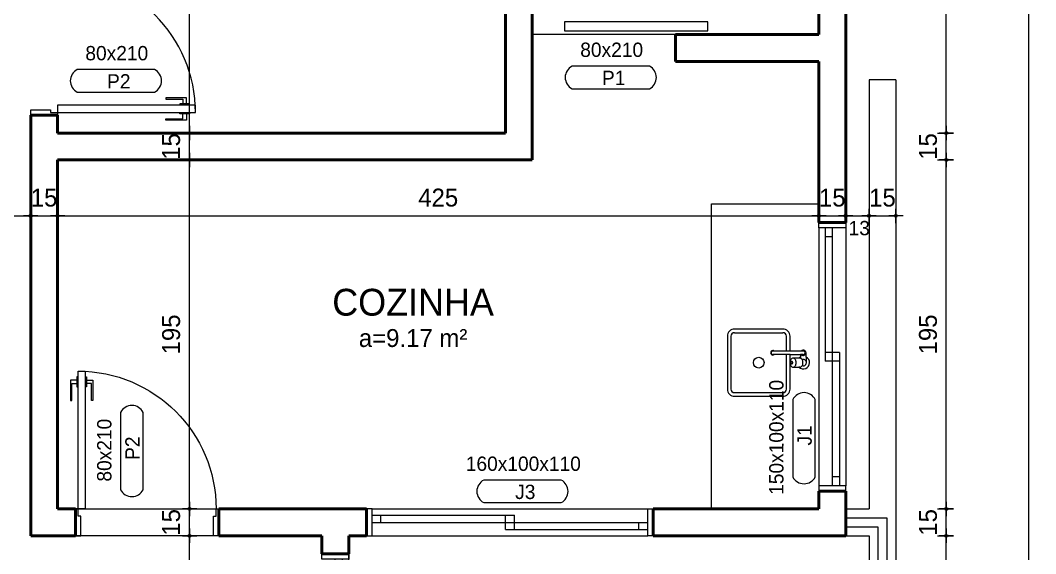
# Model space of a CAD drawing. Header units: millimetres. Extents: x 13204 to 24802, y 21209 to 40694.
# Drawn here: x 19662 to 20229, y 36651 to 36949 of the extents above; entities that cross this region are included whole.
import ezdxf
from ezdxf.enums import TextEntityAlignment as Align

# ---------------------------------------------------------------- set-up
doc = ezdxf.new("R2010")
doc.units = ezdxf.units.MM
for name, color, linetype, lineweight in [('COTAS', 30, 'Continuous', 5), ('ESPECARQ', 2, 'Continuous', 20), ('ESQUADRIA', 2, 'Continuous', 20), ('Esquadrias', 2, 'Continuous', 20), ('Louças', 150, 'Continuous', 15), ('Moveis', 6, 'Continuous', 13), ('PAREDE', 1, 'Continuous', 40), ('Paredes', 1, 'Continuous', 40), ('PISO', 5, 'Continuous', 5), ('TEXTO', 4, 'Continuous', 5)]:
    doc.layers.add(name, color=color, linetype=linetype, lineweight=lineweight)
doc.styles.add('LANA', font='stylu.ttf')
doc.styles.add('REGUA60', font='cityb___.ttf', dxfattribs={"width": 1.4})
doc.dimstyles.new('COTA 50', dxfattribs={"dimscale": 0, "dimtxt": 10, "dimasz": 0.5, "dimexe": 1.25, "dimexo": 5, "dimgap": 5, "dimtad": 1, "dimdec": 0, "dimtxsty": 'LANA', "dimblk": 'cota', "dimcen": 2.5, "dimse2": 1, "dimclrd": 256, "dimclre": 256, "dimclrt": 256, "dimaunit": 1, "dimadec": 0, "dimazin": 0, "dimtfac": 1, "dimtdec": 0, "dimtmove": 0, "dimatfit": 3, "dimldrblk": 'DOTSMALL', "dimfxl": 5, "dimfxlon": 1, "dimtzin": 9, "dimlwd": -1, "dimlwe": -1, "dimarcsym": 0})

# ---------------------------------------------------------------- blocks, each defined once
blk = doc.blocks.new('Pia-s-t')
at = {"layer": 'Louças'}
for p, q in [((145, 147.5), (145, -45)), ((435, 167.5), (165, 167.5)), ((455, -147.5), (455, 147.5)), ((50.9, 17.5), (57.9, 17.5)), ((70.5, 25), (75.4, 25)), ((35.9, -31.6), (35.9, -11.5)), ((50.9, -17.5), (57.9, -17.5)), ((50.9, -45), (65.9, -45)), ((65.9, -31.6), (65.9, -24.1)), ((70.5, -25), (75.4, -25)), ((125, -45), (220.9, -45)), ((50.9, -65), (62.1, -65)), ((125, -65), (220.9, -65)), ((145, -65), (145, -147.5)), ((435, -167.5), (165, -167.5))]:
    blk.add_line(p, q, dxfattribs=at)
for points in [[(475, 147.5, 0.414214), (435, 187.5), (165, 187.5, 0.414214), (125, 147.5), (125, 7.4, 0.017977), (124.4, 9.9, 0.082828), (120.6, 17.7, 0.106756), (114.5, 23.3, 0.133256), (108.1, 25), (75.4, 25, 1.181649), (35.9, -31.6), (35.9, -55, 0.6885), (62.1, -65), (125, -65), (125, -147.5, 0.414214), (165, -187.5), (435, -187.5, 0.414214), (475, -147.5)], [(115.6, 7.5, 0.133256), (113.7, 7, 0.106756), (111.9, 5.3, 0.082828), (110.7, 3, 0.071352), (110.3, 0, 0.071352), (110.7, -3, 0.082828), (111.9, -5.3, 0.106756), (113.7, -7, 0.133256), (115.6, -7.5, 0.133256), (117.5, -7, 0.106756), (119.4, -5.3, 0.082828), (120.5, -3, 0.071352), (120.9, 0, 0.071352), (120.5, 3, 0.082828), (119.4, 5.3, 0.106756), (117.5, 7, 0.133256)], [(125, -45), (65.9, -45), (65.9, -31.6, 0.083262), (75.4, -25), (108.1, -25, 0.133256), (114.5, -23.3, 0.106756), (120.6, -17.7, 0.082828), (124.4, -9.9, 0.017977), (125, -7.4)]]:
    blk.add_lwpolyline(points, format="xyb", close=True, dxfattribs=at)
blk.add_lwpolyline([(70.5, 25, 0.133256), (64.1, 23.3, 0.106756), (58, 17.7, 0.082828), (54.3, 9.9, 0.071352), (52.8, 0, 0.071352), (54.3, -9.9, 0.082828), (58, -17.7, 0.106756), (64.1, -23.3, 0.133256), (70.5, -25, 0.133256)], format="xyb", dxfattribs=at)
blk.add_circle((300, 0), 30, dxfattribs=at)
for centre, radius, start, end in [((165, 147.5), 20, 90, 180), ((435, 147.5), 20, 0, 90), ((50.9, 0), 17.5, 90, 204.62), ((125.7, 0), 35.2, 163.6751, 180), ((125.7, 0), 35.2, 180, 196.3249), ((117, 2.5), 26.2, 144.7356, 163.6751), ((111.6, 6.4), 19.5, 120.3612, 144.7356), ((108.1, 12.3), 12.7, 90, 120.3612), ((90.6, 0), 35.2, 360, 12.2054), ((90.6, 0), 35.2, 347.7946, 0), ((25.9, -11.5), 10, 0, 24.62), ((50.9, 0), 17.5, 211.0027, 270), ((50.9, -55), 15, 41.8103, 180), ((50.9, -55), 10, 90.0002, 270.0002), ((117, -2.5), 26.2, 196.3249, 215.2644), ((111.6, -6.4), 19.5, 215.2644, 239.6388), ((108.1, -12.3), 12.7, 239.6388, 270), ((220.9, -55), 12.5, 233.1301, 126.8699), ((220.9, -55), 10, 270.0001, 90.0001), ((165, -147.5), 20, 180, 270), ((435, -147.5), 20, 270, 0)]:
    blk.add_arc(centre, radius, start, end, dxfattribs=at)
blk = doc.blocks.new('*U33', base_point=(57769.85, 6796.77))
at = {"layer": 'Esquadrias'}
for p, q in [((57572.85, 6796.77), (57569.85, 6796.77)), ((57572.85, 6781.77), (57572.85, 6796.77)), ((57766.85, 6796.77), (57769.85, 6796.77)), ((57766.85, 6781.77), (57766.85, 6796.77)), ((57766.85, 6793.27), (57667.35, 6793.27)), ((57667.35, 6785.27), (57667.35, 6793.27)), ((57672.35, 6785.27), (57672.35, 6793.27)), ((57761.85, 6789.27), (57761.85, 6793.27)), ((57766.85, 6789.27), (57572.85, 6789.27)), ((57672.35, 6785.27), (57572.85, 6785.27)), ((57577.85, 6785.27), (57577.85, 6789.27)), ((57569.85, 6781.77), (57572.85, 6781.77)), ((57769.85, 6781.77), (57766.85, 6781.77))]:
    blk.add_line(p, q, dxfattribs=at)
at = {"layer": 'Esquadrias', "color": 0}
for p, q in [((57569.85, 6781.77), (57569.85, 6781.77)), ((57769.85, 6781.77), (57569.85, 6781.77)), ((57769.85, 6781.77), (57769.85, 6781.77))]:
    blk.add_line(p, q, dxfattribs=at)
blk = doc.blocks.new('*U16', base_point=(47499.74, 3604))
at = {"layer": 'Esquadrias'}
for p, q in [((47342.74, 3604), (47339.74, 3604)), ((47342.74, 3589), (47342.74, 3604)), ((47496.74, 3600.5), (47417.24, 3600.5)), ((47417.24, 3592.5), (47417.24, 3600.5)), ((47422.24, 3592.5), (47422.24, 3600.5)), ((47491.74, 3596.5), (47491.74, 3600.5)), ((47496.74, 3604), (47499.74, 3604)), ((47496.74, 3589), (47496.74, 3604)), ((47496.74, 3596.5), (47342.74, 3596.5)), ((47347.74, 3592.5), (47347.74, 3596.5)), ((47339.74, 3589), (47342.74, 3589)), ((47422.24, 3592.5), (47342.74, 3592.5)), ((47499.74, 3589), (47496.74, 3589))]:
    blk.add_line(p, q, dxfattribs=at)
at = {"layer": 'Esquadrias', "color": 0}
for p, q in [((47496.74, 3604), (47342.74, 3604)), ((47496.74, 3589), (47342.74, 3589))]:
    blk.add_line(p, q, dxfattribs=at)
blk = doc.blocks.new('*U25', base_point=(58689.28, 7054.52))
at = {"layer": 'Esquadrias'}
for p, q in [((58542.28, 7054.52), (58539.28, 7054.52)), ((58542.28, 7039.52), (58542.28, 7054.52)), ((58686.28, 7054.52), (58689.28, 7054.52)), ((58686.28, 7039.52), (58686.28, 7054.52)), ((58686.28, 7047.02), (58542.28, 7047.02)), ((58547.28, 7043.02), (58547.28, 7047.02)), ((58686.28, 7051.02), (58611.78, 7051.02)), ((58611.78, 7043.02), (58611.78, 7051.02)), ((58616.78, 7043.02), (58616.78, 7051.02)), ((58681.28, 7047.02), (58681.28, 7051.02)), ((58616.78, 7043.02), (58542.28, 7043.02)), ((58539.28, 7039.52), (58542.28, 7039.52)), ((58689.28, 7039.52), (58686.28, 7039.52))]:
    blk.add_line(p, q, dxfattribs=at)
at = {"layer": 'Esquadrias', "color": 0}
for p, q in [((58686.28, 7054.52), (58542.28, 7054.52)), ((58686.28, 7039.52), (58542.28, 7039.52))]:
    blk.add_line(p, q, dxfattribs=at)
blk = doc.blocks.new('*U10', base_point=(47514.74, 3766.54))
at = {"layer": 'Esquadrias'}
for p, q in [((47513.24, 3843.54), (47509.24, 3843.54)), ((47509.24, 3843.54), (47509.24, 3766.54)), ((47513.24, 3766.54), (47513.24, 3843.54)), ((47508.49, 3838.54), (47504.99, 3838.54)), ((47504.99, 3838.54), (47504.99, 3827.04)), ((47509.24, 3840.29), (47508.49, 3840.29)), ((47508.49, 3840.29), (47508.49, 3834.79)), ((47513.24, 3840.29), (47513.99, 3840.29)), ((47513.99, 3840.29), (47513.99, 3834.79)), ((47513.99, 3838.54), (47517.49, 3838.54)), ((47517.49, 3838.54), (47517.49, 3827.04)), ((47505.74, 3827.04), (47505.74, 3836.54)), ((47505.74, 3836.54), (47508.49, 3836.54)), ((47508.49, 3834.79), (47509.24, 3834.79)), ((47513.99, 3834.79), (47513.24, 3834.79)), ((47516.74, 3836.54), (47513.99, 3836.54)), ((47516.74, 3827.04), (47516.74, 3836.54)), ((47504.99, 3827.04), (47505.74, 3827.04)), ((47517.49, 3827.04), (47516.74, 3827.04)), ((47436.24, 3766.54), (47434.74, 3766.54)), ((47436.24, 3762.54), (47436.24, 3766.54)), ((47509.24, 3766.54), (47513.24, 3766.54)), ((47513.24, 3766.54), (47514.74, 3766.54)), ((47513.24, 3762.54), (47513.24, 3766.54)), ((47437.74, 3762.54), (47436.24, 3762.54)), ((47437.74, 3751.54), (47437.74, 3762.54)), ((47511.74, 3751.54), (47511.74, 3762.54)), ((47511.74, 3762.54), (47513.24, 3762.54)), ((47434.74, 3751.54), (47437.74, 3751.54)), ((47514.74, 3751.54), (47511.74, 3751.54))]:
    blk.add_line(p, q, dxfattribs=at)
at = {"layer": 'Esquadrias', "color": 0}
blk.add_arc((47513.24, 3766.54), 77, 90, 180, dxfattribs=at)
blk = doc.blocks.new('*U8', base_point=(47684.74, 3776.54))
at = {"layer": 'Esquadrias'}
for p, q in [((47679.24, 3850.29), (47678.49, 3850.29)), ((47678.49, 3850.29), (47678.49, 3844.79)), ((47683.24, 3853.54), (47679.24, 3853.54)), ((47679.24, 3853.54), (47679.24, 3776.54)), ((47683.24, 3776.54), (47683.24, 3853.54)), ((47683.24, 3850.29), (47683.99, 3850.29)), ((47683.99, 3850.29), (47683.99, 3844.79)), ((47678.49, 3848.54), (47674.99, 3848.54)), ((47674.99, 3848.54), (47674.99, 3837.04)), ((47675.74, 3837.04), (47675.74, 3846.54)), ((47675.74, 3846.54), (47678.49, 3846.54)), ((47678.49, 3844.79), (47679.24, 3844.79)), ((47683.99, 3844.79), (47683.24, 3844.79)), ((47683.99, 3848.54), (47687.49, 3848.54)), ((47686.74, 3846.54), (47683.99, 3846.54)), ((47686.74, 3837.04), (47686.74, 3846.54)), ((47687.49, 3848.54), (47687.49, 3837.04)), ((47674.99, 3837.04), (47675.74, 3837.04)), ((47687.49, 3837.04), (47686.74, 3837.04)), ((47606.24, 3776.54), (47604.74, 3776.54)), ((47606.24, 3772.54), (47606.24, 3776.54)), ((47679.24, 3776.54), (47683.24, 3776.54)), ((47683.24, 3776.54), (47684.74, 3776.54)), ((47683.24, 3772.54), (47683.24, 3776.54)), ((47607.74, 3772.54), (47606.24, 3772.54)), ((47607.74, 3761.54), (47607.74, 3772.54)), ((47681.74, 3761.54), (47681.74, 3772.54)), ((47681.74, 3772.54), (47683.24, 3772.54)), ((47604.74, 3761.54), (47607.74, 3761.54)), ((47684.74, 3761.54), (47681.74, 3761.54))]:
    blk.add_line(p, q, dxfattribs=at)
at = {"layer": 'Esquadrias', "color": 0}
blk.add_arc((47683.24, 3776.54), 77, 90, 180, dxfattribs=at)
blk = doc.blocks.new('*U38', base_point=(58407.84, 6883.17))
blk = doc.blocks.new('INDESQ2')
at = {"color": 0, "linetype": 'ByBlock'}
for p, q in [((4.32, 2.96), (-4.32, 2.96)), ((-4.32, 0.44), (4.32, 0.44))]:
    blk.add_line(p, q, dxfattribs=at)
at = {"color": 0}
for centre, start, end in [((-3.67, 1.7), 117.3654, 242.6346), ((3.67, 1.7), 297.3654, 62.6346)]:
    blk.add_arc(centre, 1.42, start, end, dxfattribs=at)
at = {"style": 'REGUA60', "width": 1.4, "flags": 9}
blk.add_attdef('LOCAL', text='', height=1.5, dxfattribs=at).set_placement((-0.08, -4.35), align=Align.CENTER)
at = {"layer": 'ESPECARQ', "color": 0, "style": 'REGUA60'}
for tag, width, p in [('COD', 1.1, (-0.08, 0.95)), ('DIM', 1.4, (-0.08, -2.17))]:
    blk.add_attdef(tag, text='', height=1.5, dxfattribs=dict(at, width=width)).set_placement(p, align=Align.CENTER)
blk = doc.blocks.new('cota')
at = {"layer": 'COTAS'}
blk.add_hatch(color=256, dxfattribs=at).paths.add_polyline_path([(-1.6, 0, 1), (1.6, 0, 1)])
for points in [[(-1.6, 0), (-8, 0)], [(0, 1.6), (0, 8)], [(8, 0), (1.6, 0)], [(0, -8), (0, -1.6)]]:
    blk.add_lwpolyline(points, dxfattribs=at)
blk.add_circle((0, 0), 1.6, dxfattribs=at)
blk = doc.blocks.new('*D574')
at = {"layer": 'COTAS', "transparency": 16777216}
for p, q in [((19547.72, 36834.55), (19547.72, 36840.8)), ((19548.22, 36839.55), (19667.22, 36839.55))]:
    blk.add_line(p, q, dxfattribs=at)
at = {"layer": 'Defpoints', "color": 0, "transparency": 16777216}
for p in [(19667.72, 36839.55), (19667.72, 36135.87), (19547.72, 36085.87)]:
    blk.add_point(p, dxfattribs=at)
at = {"layer": 'COTAS', "transparency": 16777216, "xscale": 0.5, "yscale": 0.5, "zscale": 0.5, "rotation": 180}
blk.add_blockref('cota', (19547.72, 36839.55), dxfattribs=at)
at = {"layer": 'COTAS', "transparency": 16777216, "xscale": 0.5, "yscale": 0.5, "zscale": 0.5}
blk.add_blockref('cota', (19667.72, 36839.55), dxfattribs=at)
at = {"layer": 'COTAS', "transparency": 16777216, "insert": (19607.72, 36849.73), "char_height": 10, "attachment_point": 5, "style": 'LANA'}
blk.add_mtext('120', dxfattribs=at)
blk = doc.blocks.new('_DotSmall')
at = {"layer": 'PAREDE', "color": 0, "const_width": 0.5}
blk.add_lwpolyline([(-0.0625, 0, 1), (0.0625, 0, 1)], format="xyb", close=True, dxfattribs=at)
blk = doc.blocks.new('*D421')
at = {"layer": 'COTAS', "transparency": 16777216}
for p, q in [((19667.72, 36834.55), (19667.72, 36840.8)), ((19668.22, 36839.55), (19682.22, 36839.55))]:
    blk.add_line(p, q, dxfattribs=at)
at = {"layer": 'Defpoints', "color": 0, "transparency": 16777216}
for p in [(19682.72, 36839.55), (19667.72, 36135.87), (19682.72, 36120.87)]:
    blk.add_point(p, dxfattribs=at)
at = {"layer": 'COTAS', "transparency": 16777216, "xscale": 0.5, "yscale": 0.5, "zscale": 0.5, "rotation": 180}
blk.add_blockref('cota', (19667.72, 36839.55), dxfattribs=at)
at = {"layer": 'COTAS', "transparency": 16777216, "xscale": 0.5, "yscale": 0.5, "zscale": 0.5}
blk.add_blockref('cota', (19682.72, 36839.55), dxfattribs=at)
at = {"layer": 'COTAS', "transparency": 16777216, "insert": (19675.22, 36849.76), "char_height": 10, "attachment_point": 5, "style": 'LANA'}
blk.add_mtext('15', dxfattribs=at)
blk = doc.blocks.new('*D575')
at = {"layer": 'COTAS', "transparency": 16777216}
for p, q in [((19682.72, 36834.55), (19682.72, 36840.8)), ((19683.22, 36839.55), (20107.22, 36839.55))]:
    blk.add_line(p, q, dxfattribs=at)
at = {"layer": 'Defpoints', "color": 0, "transparency": 16777216}
for p in [(20107.72, 36839.55), (19682.72, 36120.87), (20107.72, 35960.87)]:
    blk.add_point(p, dxfattribs=at)
at = {"layer": 'COTAS', "transparency": 16777216, "xscale": 0.5, "yscale": 0.5, "zscale": 0.5, "rotation": 180}
blk.add_blockref('cota', (19682.72, 36839.55), dxfattribs=at)
at = {"layer": 'COTAS', "transparency": 16777216, "xscale": 0.5, "yscale": 0.5, "zscale": 0.5}
blk.add_blockref('cota', (20107.72, 36839.55), dxfattribs=at)
at = {"layer": 'COTAS', "transparency": 16777216, "insert": (19895.22, 36849.77), "char_height": 10, "attachment_point": 5, "style": 'LANA'}
blk.add_mtext('425', dxfattribs=at)
blk = doc.blocks.new('*D422')
at = {"layer": 'COTAS', "transparency": 16777216}
for p, q in [((20107.72, 36834.55), (20107.72, 36840.8)), ((20108.22, 36839.55), (20122.22, 36839.55))]:
    blk.add_line(p, q, dxfattribs=at)
at = {"layer": 'Defpoints', "color": 0, "transparency": 16777216}
for p in [(20122.72, 36839.55), (20107.72, 35960.87), (20122.72, 35960.87)]:
    blk.add_point(p, dxfattribs=at)
at = {"layer": 'COTAS', "transparency": 16777216, "xscale": 0.5, "yscale": 0.5, "zscale": 0.5, "rotation": 180}
blk.add_blockref('cota', (20107.72, 36839.55), dxfattribs=at)
at = {"layer": 'COTAS', "transparency": 16777216, "xscale": 0.5, "yscale": 0.5, "zscale": 0.5}
blk.add_blockref('cota', (20122.72, 36839.55), dxfattribs=at)
at = {"layer": 'COTAS', "transparency": 16777216, "insert": (20115.22, 36849.76), "char_height": 10, "attachment_point": 5, "style": 'LANA'}
blk.add_mtext('15', dxfattribs=at)
blk = doc.blocks.new('*D576')
at = {"layer": 'COTAS', "transparency": 16777216}
for p, q in [((20135.72, 36844.55), (20135.72, 36838.3)), ((20136.22, 36839.55), (20150.22, 36839.55))]:
    blk.add_line(p, q, dxfattribs=at)
at = {"layer": 'Defpoints', "color": 0, "transparency": 16777216}
for p in [(20135.72, 36915.65), (20150.72, 36915.65), (20150.72, 36839.55)]:
    blk.add_point(p, dxfattribs=at)
at = {"layer": 'COTAS', "transparency": 16777216, "xscale": 0.5, "yscale": 0.5, "zscale": 0.5, "rotation": 180}
blk.add_blockref('cota', (20135.72, 36839.55), dxfattribs=at)
at = {"layer": 'COTAS', "transparency": 16777216, "xscale": 0.5, "yscale": 0.5, "zscale": 0.5}
blk.add_blockref('cota', (20150.72, 36839.55), dxfattribs=at)
at = {"layer": 'COTAS', "transparency": 16777216, "insert": (20143.22, 36849.76), "char_height": 10, "attachment_point": 5, "style": 'LANA'}
blk.add_mtext('15', dxfattribs=at)
blk = doc.blocks.new('*D689')
at = {"layer": 'COTAS', "transparency": 16777216}
for p, q in [((20178.88, 36411.37), (20178.88, 36660.37)), ((20173.88, 36410.87), (20180.13, 36410.87))]:
    blk.add_line(p, q, dxfattribs=at)
at = {"layer": 'Defpoints', "color": 0, "transparency": 16777216}
for p in [(19830.27, 36660.87), (20178.88, 36660.87), (20135.72, 36410.87)]:
    blk.add_point(p, dxfattribs=at)
at = {"layer": 'COTAS', "transparency": 16777216, "xscale": 0.5, "yscale": 0.5, "zscale": 0.5}
for p, rotation in [((20178.88, 36660.87), 90), ((20178.88, 36410.87), 270)]:
    blk.add_blockref('cota', p, dxfattribs=dict(at, rotation=rotation))
at = {"layer": 'COTAS', "transparency": 16777216, "insert": (20168.63, 36535.87), "char_height": 10, "attachment_point": 5, "rotation": 90, "style": 'LANA'}
blk.add_mtext('250', dxfattribs=at)
blk = doc.blocks.new('*D690')
at = {"layer": 'COTAS', "transparency": 16777216}
for p, q in [((20178.88, 36661.37), (20178.88, 36675.37)), ((20173.88, 36660.87), (20180.13, 36660.87))]:
    blk.add_line(p, q, dxfattribs=at)
at = {"layer": 'Defpoints', "color": 0, "transparency": 16777216}
for p in [(19855.27, 36675.87), (20178.88, 36675.87), (19830.27, 36660.87)]:
    blk.add_point(p, dxfattribs=at)
at = {"layer": 'COTAS', "transparency": 16777216, "xscale": 0.5, "yscale": 0.5, "zscale": 0.5}
for p, rotation in [((20178.88, 36675.87), 90), ((20178.88, 36660.87), 270)]:
    blk.add_blockref('cota', p, dxfattribs=dict(at, rotation=rotation))
at = {"layer": 'COTAS', "transparency": 16777216, "insert": (20168.67, 36668.37), "char_height": 10, "attachment_point": 5, "rotation": 90, "style": 'LANA'}
blk.add_mtext('15', dxfattribs=at)
blk = doc.blocks.new('*D691')
at = {"layer": 'COTAS', "transparency": 16777216}
for p, q in [((20178.88, 36676.37), (20178.88, 36870.37)), ((20173.88, 36675.87), (20180.13, 36675.87))]:
    blk.add_line(p, q, dxfattribs=at)
at = {"layer": 'Defpoints', "color": 0, "transparency": 16777216}
for p in [(19947.72, 36870.87), (20178.88, 36870.87), (19855.27, 36675.87)]:
    blk.add_point(p, dxfattribs=at)
at = {"layer": 'COTAS', "transparency": 16777216, "xscale": 0.5, "yscale": 0.5, "zscale": 0.5}
for p, rotation in [((20178.88, 36870.87), 90), ((20178.88, 36675.87), 270)]:
    blk.add_blockref('cota', p, dxfattribs=dict(at, rotation=rotation))
at = {"layer": 'COTAS', "transparency": 16777216, "insert": (20168.67, 36773.37), "char_height": 10, "attachment_point": 5, "rotation": 90, "style": 'LANA'}
blk.add_mtext('195', dxfattribs=at)
blk = doc.blocks.new('*D511')
at = {"layer": 'COTAS', "transparency": 16777216}
for p, q in [((20178.88, 36871.37), (20178.88, 36885.37)), ((20173.88, 36870.87), (20180.13, 36870.87))]:
    blk.add_line(p, q, dxfattribs=at)
at = {"layer": 'Defpoints', "color": 0, "transparency": 16777216}
for p in [(19932.72, 36885.87), (20178.88, 36885.87), (19947.72, 36870.87)]:
    blk.add_point(p, dxfattribs=at)
at = {"layer": 'COTAS', "transparency": 16777216, "xscale": 0.5, "yscale": 0.5, "zscale": 0.5}
for p, rotation in [((20178.88, 36885.87), 90), ((20178.88, 36870.87), 270)]:
    blk.add_blockref('cota', p, dxfattribs=dict(at, rotation=rotation))
at = {"layer": 'COTAS', "transparency": 16777216, "insert": (20168.67, 36878.37), "char_height": 10, "attachment_point": 5, "rotation": 90, "style": 'LANA'}
blk.add_mtext('15', dxfattribs=at)
blk = doc.blocks.new('*D692')
at = {"layer": 'COTAS', "transparency": 16777216}
for p, q in [((20178.88, 36886.37), (20178.88, 37155.37)), ((20173.88, 36885.87), (20180.13, 36885.87))]:
    blk.add_line(p, q, dxfattribs=at)
at = {"layer": 'Defpoints', "color": 0, "transparency": 16777216}
for p in [(19957.72, 37155.87), (20178.88, 37155.87), (19932.72, 36885.87)]:
    blk.add_point(p, dxfattribs=at)
at = {"layer": 'COTAS', "transparency": 16777216, "xscale": 0.5, "yscale": 0.5, "zscale": 0.5}
for p, rotation in [((20178.88, 37155.87), 90), ((20178.88, 36885.87), 270)]:
    blk.add_blockref('cota', p, dxfattribs=dict(at, rotation=rotation))
at = {"layer": 'COTAS', "transparency": 16777216, "insert": (20168.49, 37020.87), "char_height": 10, "attachment_point": 5, "rotation": 90, "style": 'LANA'}
blk.add_mtext('270', dxfattribs=at)
blk = doc.blocks.new('*D522')
at = {"layer": 'COTAS', "transparency": 16777216}
for p, q in [((19756.39, 36411.37), (19756.39, 36660.37)), ((19756.39, 36410.87), (19757.64, 36410.87))]:
    blk.add_line(p, q, dxfattribs=at)
at = {"layer": 'Defpoints', "color": 0, "transparency": 16777216}
for p in [(19756.39, 36660.87), (19756.39, 36660.87), (19756.39, 36410.87)]:
    blk.add_point(p, dxfattribs=at)
at = {"layer": 'COTAS', "transparency": 16777216, "xscale": 0.5, "yscale": 0.5, "zscale": 0.5}
for p, rotation in [((19756.39, 36660.87), 90), ((19756.39, 36410.87), 270)]:
    blk.add_blockref('cota', p, dxfattribs=dict(at, rotation=rotation))
at = {"layer": 'COTAS', "transparency": 16777216, "insert": (19746.13, 36535.87), "char_height": 10, "attachment_point": 5, "rotation": 90, "style": 'LANA'}
blk.add_mtext('250', dxfattribs=at)
blk = doc.blocks.new('*D523')
at = {"layer": 'COTAS', "transparency": 16777216}
for p, q in [((19756.39, 36661.37), (19756.39, 36675.37)), ((19756.39, 36660.87), (19757.64, 36660.87))]:
    blk.add_line(p, q, dxfattribs=at)
at = {"layer": 'Defpoints', "color": 0, "transparency": 16777216}
for p in [(19756.39, 36675.87), (19756.39, 36675.87), (19756.39, 36660.87)]:
    blk.add_point(p, dxfattribs=at)
at = {"layer": 'COTAS', "transparency": 16777216, "xscale": 0.5, "yscale": 0.5, "zscale": 0.5}
for p, rotation in [((19756.39, 36675.87), 90), ((19756.39, 36660.87), 270)]:
    blk.add_blockref('cota', p, dxfattribs=dict(at, rotation=rotation))
at = {"layer": 'COTAS', "transparency": 16777216, "insert": (19746.17, 36668.37), "char_height": 10, "attachment_point": 5, "rotation": 90, "style": 'LANA'}
blk.add_mtext('15', dxfattribs=at)
blk = doc.blocks.new('*D524')
at = {"layer": 'COTAS', "transparency": 16777216}
for p, q in [((19756.39, 36676.37), (19756.39, 36870.37)), ((19756.39, 36675.87), (19757.64, 36675.87))]:
    blk.add_line(p, q, dxfattribs=at)
at = {"layer": 'Defpoints', "color": 0, "transparency": 16777216}
for p in [(19756.39, 36870.87), (19756.39, 36870.87), (19756.39, 36675.87)]:
    blk.add_point(p, dxfattribs=at)
at = {"layer": 'COTAS', "transparency": 16777216, "xscale": 0.5, "yscale": 0.5, "zscale": 0.5}
for p, rotation in [((19756.39, 36870.87), 90), ((19756.39, 36675.87), 270)]:
    blk.add_blockref('cota', p, dxfattribs=dict(at, rotation=rotation))
at = {"layer": 'COTAS', "transparency": 16777216, "insert": (19746.17, 36773.37), "char_height": 10, "attachment_point": 5, "rotation": 90, "style": 'LANA'}
blk.add_mtext('195', dxfattribs=at)
blk = doc.blocks.new('*D525')
at = {"layer": 'COTAS', "transparency": 16777216}
for p, q in [((19756.39, 36871.37), (19756.39, 36885.37)), ((19756.39, 36870.87), (19757.64, 36870.87))]:
    blk.add_line(p, q, dxfattribs=at)
at = {"layer": 'Defpoints', "color": 0, "transparency": 16777216}
for p in [(19756.39, 36885.87), (19756.39, 36885.87), (19756.39, 36870.87)]:
    blk.add_point(p, dxfattribs=at)
at = {"layer": 'COTAS', "transparency": 16777216, "xscale": 0.5, "yscale": 0.5, "zscale": 0.5}
for p, rotation in [((19756.39, 36885.87), 90), ((19756.39, 36870.87), 270)]:
    blk.add_blockref('cota', p, dxfattribs=dict(at, rotation=rotation))
at = {"layer": 'COTAS', "transparency": 16777216, "insert": (19746.17, 36878.37), "char_height": 10, "attachment_point": 5, "rotation": 90, "style": 'LANA'}
blk.add_mtext('15', dxfattribs=at)
blk = doc.blocks.new('*D526')
at = {"layer": 'COTAS', "transparency": 16777216}
for p, q in [((19756.39, 36886.37), (19756.39, 37205.37)), ((19756.39, 36885.87), (19757.64, 36885.87))]:
    blk.add_line(p, q, dxfattribs=at)
at = {"layer": 'Defpoints', "color": 0, "transparency": 16777216}
for p in [(19756.39, 37205.87), (19756.39, 37205.87), (19756.39, 36885.87)]:
    blk.add_point(p, dxfattribs=at)
at = {"layer": 'COTAS', "transparency": 16777216, "xscale": 0.5, "yscale": 0.5, "zscale": 0.5}
for p, rotation in [((19756.39, 37205.87), 90), ((19756.39, 36885.87), 270)]:
    blk.add_blockref('cota', p, dxfattribs=dict(at, rotation=rotation))
at = {"layer": 'COTAS', "transparency": 16777216, "insert": (19746.17, 37045.87), "char_height": 10, "attachment_point": 5, "rotation": 90, "style": 'LANA'}
blk.add_mtext('320', dxfattribs=at)
blk = doc.blocks.new('*D528')
at = {"layer": 'COTAS', "transparency": 16777216}
for p, q in [((20219.77, 37170.87), (20226.02, 37170.87)), ((20224.77, 37170.37), (20224.77, 35626.37))]:
    blk.add_line(p, q, dxfattribs=at)
at = {"layer": 'Defpoints', "color": 0, "transparency": 16777216}
for p in [(20122.72, 37170.87), (20122.72, 35625.87), (20224.77, 35625.87)]:
    blk.add_point(p, dxfattribs=at)
at = {"layer": 'COTAS', "transparency": 16777216, "xscale": 0.5, "yscale": 0.5, "zscale": 0.5}
for p, rotation in [((20224.77, 37170.87), 90), ((20224.77, 35625.87), 270)]:
    blk.add_blockref('cota', p, dxfattribs=dict(at, rotation=rotation))
at = {"layer": 'COTAS', "transparency": 16777216, "insert": (20214.54, 36398.37), "char_height": 10, "attachment_point": 5, "rotation": 90, "style": 'LANA'}
blk.add_mtext('1545', dxfattribs=at)

msp = doc.modelspace()

# ---------------------------------------------------------------- linework, layer by layer
at = {"layer": 'COTAS'}
for p, q in [((20122.72, 36844.55), (20122.72, 36838.3)), ((20123.22, 36839.55), (20135.22, 36839.55))]:
    msp.add_line(p, q, dxfattribs=at)
at = {"layer": 'ESQUADRIA'}
msp.add_lwpolyline([(19965.7, 36948.04), (19965.7, 36943.04), (20045.7, 36943.04), (20045.7, 36948.04), (19965.7, 36948.04)], dxfattribs=at)
at = {"layer": 'Esquadrias'}
for p, q in [((20135.72, 36915.65), (20135.72, 36675.87)), ((20150.72, 36915.65), (20135.72, 36915.65)), ((20150.72, 36915.65), (20150.72, 36480.87)), ((20122.72, 36675.87), (20135.72, 36675.87)), ((20122.72, 36660.87), (20135.72, 36660.87)), ((20135.72, 36660.87), (20135.72, 36480.87))]:
    msp.add_line(p, q, dxfattribs=at)
at = {"layer": 'Louças'}
for p, q in [((20047.72, 36675.87), (20047.72, 36846.26)), ((20047.72, 36846.26), (20107.72, 36846.26))]:
    msp.add_line(p, q, dxfattribs=at)
at = {"layer": 'Moveis'}
for p, q in [((20122.72, 36670.87), (20145.72, 36670.87)), ((20145.72, 36670.87), (20145.72, 36480.87)), ((20122.72, 36665.87), (20140.72, 36665.87)), ((20140.72, 36665.87), (20140.72, 36480.87))]:
    msp.add_line(p, q, dxfattribs=at)
at = {"layer": 'Paredes'}
for p, q in [((19932.72, 37205.87), (19932.72, 36885.87)), ((20122.72, 37170.87), (20122.72, 36835.87)), ((19947.72, 37155.87), (19947.72, 36870.87)), ((20107.72, 37155.87), (20107.72, 36940.87)), ((20107.72, 36940.87), (20027.72, 36940.87)), ((20027.72, 36925.87), (20027.72, 36940.87)), ((20107.72, 36925.87), (20027.72, 36925.87)), ((20107.72, 36925.87), (20107.72, 36835.87)), ((19667.72, 36895.87), (19667.72, 36660.87)), ((19682.72, 36895.87), (19667.72, 36895.87)), ((19682.72, 36895.87), (19682.72, 36885.87)), ((19682.72, 36885.87), (19932.72, 36885.87)), ((19682.72, 36870.87), (19947.72, 36870.87)), ((19682.72, 36870.87), (19682.72, 36675.87)), ((19682.72, 36870.87), (19682.72, 36820.87)), ((20107.72, 36835.87), (20122.72, 36835.87)), ((20107.72, 36685.87), (20107.72, 36675.87)), ((20107.72, 36685.87), (20122.72, 36685.87)), ((20122.72, 36685.87), (20122.72, 36660.87)), ((19692.72, 36675.87), (19682.72, 36675.87)), ((19692.72, 36675.87), (19692.72, 36660.87)), ((19855.27, 36675.87), (19772.72, 36675.87)), ((19772.72, 36675.87), (19772.72, 36660.87)), ((19772.72, 36675.87), (19782.72, 36675.87)), ((19855.27, 36660.87), (19855.27, 36675.87)), ((20107.72, 36675.87), (20015.27, 36675.87)), ((20015.27, 36660.87), (20015.27, 36675.87)), ((19692.72, 36660.87), (19667.72, 36660.87)), ((19830.27, 36660.87), (19772.72, 36660.87)), ((19830.27, 36650.87), (19830.27, 36660.87)), ((19855.27, 36660.87), (19845.27, 36660.87)), ((19845.27, 36650.87), (19845.27, 36660.87)), ((20122.72, 36660.87), (20015.27, 36660.87)), ((19830.27, 36650.87), (19845.27, 36650.87))]:
    msp.add_line(p, q, dxfattribs=at)
at = {"layer": 'PISO'}
msp.add_line((20027.72, 36940.87), (19947.72, 36940.87), dxfattribs=at)
msp.add_lwpolyline([(19692.72, 36660.87), (19692.72, 36675.87), (19772.72, 36675.87), (19772.72, 36660.87)], close=True, dxfattribs=at)

# ---------------------------------------------------------------- block references
at = {"layer": 'COTAS', "xscale": 0.5, "yscale": 0.5, "zscale": 0.5, "rotation": 180}
msp.add_blockref('cota', (20122.72, 36839.55), dxfattribs=at)
at = {"layer": 'COTAS', "xscale": 0.5, "yscale": 0.5, "zscale": 0.5}
msp.add_blockref('cota', (20135.72, 36839.55), dxfattribs=at)
at = {"layer": 'Esquadrias', "color": 5, "rotation": 270}
msp.add_blockref('*U8', (19682.72, 36895.87), dxfattribs=at)
at = {"layer": 'Esquadrias', "color": 5, "xscale": -1, "yscale": -1, "rotation": 270}
msp.add_blockref('*U25', (20107.72, 36835.87), dxfattribs=at)
at = {"layer": 'Esquadrias', "color": 5, "yscale": -1, "rotation": 180}
msp.add_blockref('*U10', (19692.72, 36675.87), dxfattribs=at)
at = {"layer": 'Esquadrias', "color": 5, "xscale": -1}
msp.add_blockref('*U16', (19855.27, 36675.87), dxfattribs=at)
at = {"layer": 'Esquadrias', "color": 5, "xscale": -1, "rotation": 90}
msp.add_blockref('*U33', (19830.27, 36450.87), dxfattribs=at)
at = {"layer": 'Louças', "color": 8, "xscale": 0.1000000000349246, "yscale": 0.1000000000349246, "zscale": 0.1, "rotation": 180}
msp.add_blockref('Pia-s-t', (20104.14, 36757.6), dxfattribs=at)
at = {"layer": 'TEXTO'}
ref = msp.add_blockref('INDESQ2', (19991.57, 36925.45), dxfattribs=dict(at, xscale=4.999999999999704, yscale=4.999999999999704, zscale=4.999999999999704, rotation=179.9933850202378))
ref.add_attrib('COD', 'P1', dxfattribs={"layer": 'ESPECARQ', "color": 0, "height": 8, "rotation": 359.9934, "style": 'LANA'}).set_placement((19993.16, 36912.67), align=Align.CENTER)
ref.add_attrib('DIM', '80x210', dxfattribs={"layer": 'ESPECARQ', "color": 0, "height": 8, "rotation": 359.9934, "style": 'LANA'}).set_placement((19992.06, 36928.4), align=Align.CENTER)
ref = msp.add_blockref('INDESQ2', (19715.3, 36923.56), dxfattribs=dict(at, xscale=4.999999999999704, yscale=4.999999999999704, zscale=4.999999999999704, rotation=179.9933850202378))
ref.add_attrib('COD', 'P2', dxfattribs={"layer": 'ESPECARQ', "color": 0, "height": 8, "rotation": 359.9934, "style": 'LANA'}).set_placement((19716.89, 36910.77), align=Align.CENTER)
ref.add_attrib('DIM', '80x210', dxfattribs={"layer": 'ESPECARQ', "color": 0, "height": 8, "rotation": 359.9934, "style": 'LANA'}).set_placement((19715.78, 36926.51), align=Align.CENTER)
ref = msp.add_blockref('*U38', (19881.19, 36783.86), dxfattribs=at)
ref.add_attrib('AMBIENTE', 'COZINHA', dxfattribs={"color": 0, "height": 15, "style": 'LANA'}).set_placement((19881.19, 36783.86), align=Align.CENTER)
ref.add_attrib('ÁREA', 'a=9.17 m²', dxfattribs={"color": 0, "height": 10, "style": 'LANA'}).set_placement((19881.19, 36766.36), align=Align.CENTER)
ref = msp.add_blockref('INDESQ2', (20090.93, 36715.39), dxfattribs=dict(at, xscale=4.999999999999704, yscale=4.999999999999704, zscale=4.999999999999704, rotation=269.9933850202379))
ref.add_attrib('COD', 'J1', dxfattribs={"layer": 'ESPECARQ', "color": 0, "height": 8, "rotation": 89.9934, "style": 'LANA'}).set_placement((20103.72, 36716.98), align=Align.CENTER)
ref.add_attrib('DIM', '150x100x110', dxfattribs={"layer": 'ESPECARQ', "color": 0, "height": 8, "rotation": 89.9934, "style": 'LANA'}).set_placement((20087.98, 36715.87), align=Align.CENTER)
ref = msp.add_blockref('INDESQ2', (19715.74, 36708.22), dxfattribs=dict(at, xscale=4.999999999999704, yscale=4.999999999999704, zscale=4.999999999999704, rotation=269.9933850202379))
ref.add_attrib('COD', 'P2', dxfattribs={"layer": 'ESPECARQ', "color": 0, "height": 8, "rotation": 89.9934, "style": 'LANA'}).set_placement((19728.53, 36709.81), align=Align.CENTER)
ref.add_attrib('DIM', '80x210', dxfattribs={"layer": 'ESPECARQ', "color": 0, "height": 8, "rotation": 89.9934, "style": 'LANA'}).set_placement((19712.79, 36708.7), align=Align.CENTER)
ref = msp.add_blockref('INDESQ2', (19942.25, 36694.2), dxfattribs=dict(at, xscale=4.999999999999704, yscale=4.999999999999704, zscale=4.999999999999704, rotation=179.9933850202378))
ref.add_attrib('COD', 'J3', dxfattribs={"layer": 'ESPECARQ', "color": 0, "height": 8, "rotation": 359.9934, "style": 'LANA'}).set_placement((19943.84, 36681.42), align=Align.CENTER)
ref.add_attrib('DIM', '160x100x110', dxfattribs={"layer": 'ESPECARQ', "color": 0, "height": 8, "rotation": 359.9934, "style": 'LANA'}).set_placement((19942.73, 36697.15), align=Align.CENTER)

# ---------------------------------------------------------------- texts
at = {"layer": 'COTAS', "insert": (20130.26, 36832.73), "char_height": 8, "attachment_point": 5, "style": 'LANA'}
msp.add_mtext('13', dxfattribs=at)

# ---------------------------------------------------------------- dimensions: what is measured, and where the dimension line sits
at = {"layer": 'COTAS'}
for base, p1, p2, angle, override, picture, middle in [((19756.39, 37205.87), (19756.39, 36885.87), (19756.39, 37205.87), 90, {"dimscale": 1, "dimtmove": 1}, '*D526', (19746.17, 37045.87)), ((20224.77, 35625.87), (20122.72, 37170.87), (20122.72, 35625.87), 90, {"dimscale": 1}, '*D528', (20214.54, 36398.37)), ((20178.88, 37155.87), (19932.72, 36885.87), (19957.72, 37155.87), 270, {"dimscale": 1}, '*D692', (20168.49, 37020.87)), ((19756.39, 36870.87), (19756.39, 36675.87), (19756.39, 36870.87), 90, {"dimscale": 1, "dimtmove": 1}, '*D524', (19746.17, 36773.37)), ((20178.88, 36870.87), (19855.27, 36675.87), (19947.72, 36870.87), 270, {"dimscale": 1}, '*D691', (20168.67, 36773.37)), ((19756.39, 36660.87), (19756.39, 36410.87), (19756.39, 36660.87), 90, {"dimscale": 1, "dimtmove": 1}, '*D522', (19746.13, 36535.87)), ((20178.88, 36660.87), (20135.72, 36410.87), (19830.27, 36660.87), 270, {"dimscale": 1}, '*D689', (20168.63, 36535.87))]:
    dim = msp.add_linear_dim(base=base, p1=p1, p2=p2, angle=angle, dimstyle='COTA 50', override=override, dxfattribs=at)
    dim.commit()
    dim.dimension.update_dxf_attribs({"geometry": picture, "text_midpoint": middle})
for base, p1, p2, override, picture, middle in [((20150.72, 36839.55), (20135.72, 36915.65), (20150.72, 36915.65), {"dimscale": 1, "dimtmove": 1}, '*D576', (20143.22, 36839.55)), ((19682.72, 36839.55), (19667.72, 36135.87), (19682.72, 36120.87), {"dimscale": 1}, '*D421', (19675.22, 36839.55)), ((20122.72, 36839.55), (20107.72, 35960.87), (20122.72, 35960.87), {"dimscale": 1}, '*D422', (20115.22, 36839.55))]:
    dim = msp.add_linear_dim(base=base, p1=p1, p2=p2, dimstyle='COTA 50', override=override, dxfattribs=at)
    dim.commit()
    dim.dimension.update_dxf_attribs({"geometry": picture, "text_midpoint": middle, "dimtype": 160})
for base, p1, p2, angle, override, picture, middle in [((19756.39, 36885.87), (19756.39, 36870.87), (19756.39, 36885.87), 90, {"dimscale": 1, "dimtmove": 1}, '*D525', (19756.39, 36878.37)), ((20178.88, 36885.87), (19947.72, 36870.87), (19932.72, 36885.87), 270, {"dimscale": 1}, '*D511', (20178.88, 36878.37)), ((19756.39, 36675.87), (19756.39, 36660.87), (19756.39, 36675.87), 90, {"dimscale": 1, "dimtmove": 1}, '*D523', (19756.39, 36668.37)), ((20178.88, 36675.87), (19830.27, 36660.87), (19855.27, 36675.87), 270, {"dimscale": 1}, '*D690', (20178.88, 36668.37))]:
    dim = msp.add_linear_dim(base=base, p1=p1, p2=p2, angle=angle, dimstyle='COTA 50', override=override, dxfattribs=at)
    dim.commit()
    dim.dimension.update_dxf_attribs({"geometry": picture, "text_midpoint": middle, "dimtype": 160})
for base, p1, p2, picture, middle in [((19667.72, 36839.55), (19547.72, 36085.87), (19667.72, 36135.87), '*D574', (19607.72, 36849.73)), ((20107.72, 36839.55), (19682.72, 36120.87), (20107.72, 35960.87), '*D575', (19895.22, 36849.77))]:
    dim = msp.add_linear_dim(base=base, p1=p1, p2=p2, dimstyle='COTA 50', override={"dimscale": 1}, dxfattribs=at)
    dim.commit()
    dim.dimension.update_dxf_attribs({"geometry": picture, "text_midpoint": middle})

doc.saveas('drawing.dxf')
